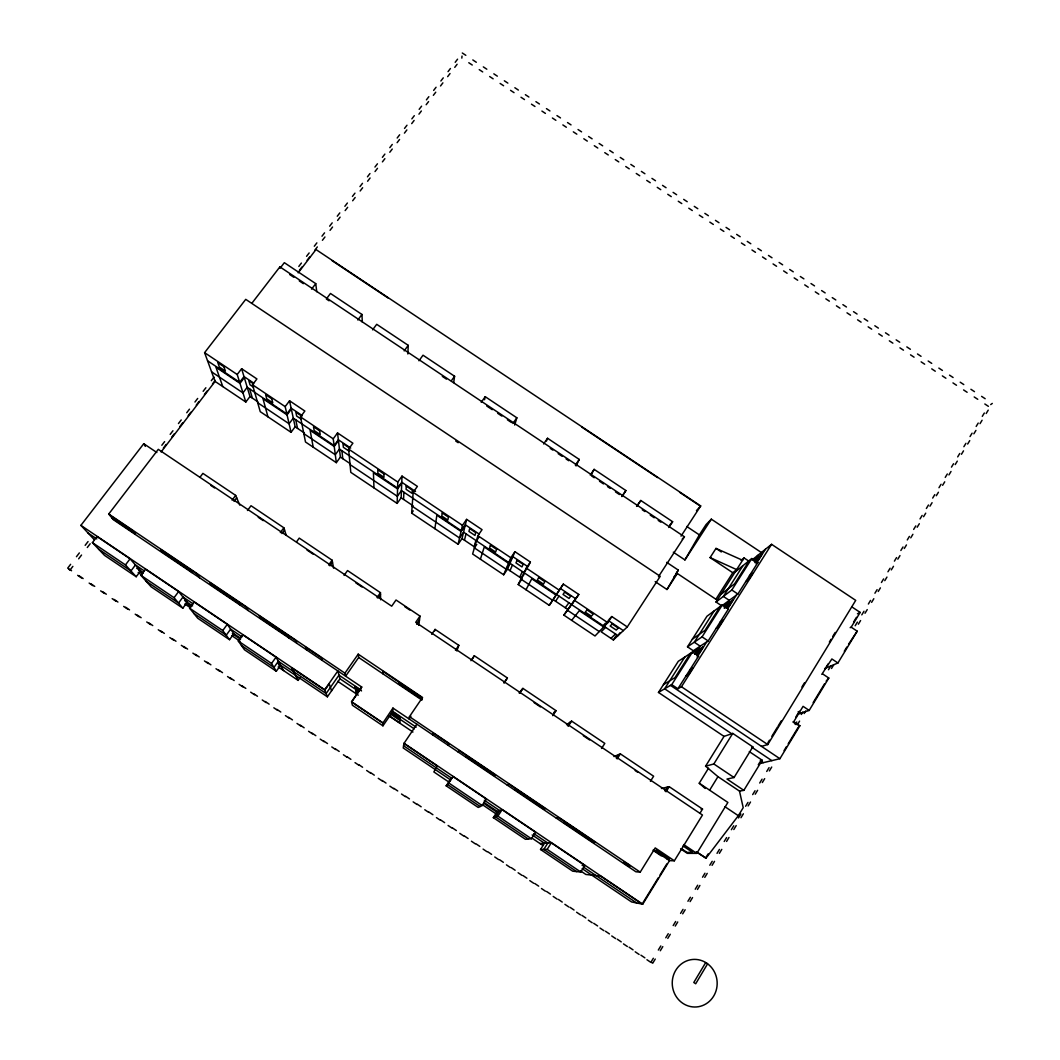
<?xml version="1.0" encoding="UTF-8"?>
<svg xmlns="http://www.w3.org/2000/svg" width="1060" height="1060" viewBox="0 0 1060 1060"><rect width="100%" height="100%" fill="white"/><g stroke="black" fill="none" stroke-linecap="round" stroke-linejoin="round"><path stroke-width="1.5" d="M289.552 400.786L295.144 426.783L291.049 432.308L285.18 406.629L289.552 400.786L304.856 411.042L300.51 416.898L305.492 441.993L336.325 462.663L333.238 438.813L337.544 432.93L352.887 443.199L348.594 449.095L350.794 472.349L397.142 503.407L397.778 482.035L402.018 476.099L417.388 486.381L413.161 492.343L411.651 513.133L458.106 544.257L462.027 538.586L466.638 519.36L482.048 529.669L477.888 535.684L472.627 553.996L503.659 574.785L507.541 569.074L514.948 551.703L530.384 562.038L528.026 566.795L512.841 556.633L508.522 563.218L484.274 546.973L480.392 559.19M397.142 503.407L401.144 497.789L402.018 476.099M361.738 687.039L351.562 701.72L352.384 705.231L382.938 725.822L392.796 711.419L392.942 708.067L635.92 871.784L640.213 872.128L655.212 847.907L674.359 860.786L702.462 815.021L415.719 622.326L420.012 616.112L396.016 600L391.697 606.188L158.284 449.347L108.73 514.034L113.393 519.718L361.738 687.039L351.642 702.064L382.859 723.106L392.942 708.067M407.861 354L408.233 345.335L376.711 324.32L372.603 329.845M403.555 499.406L403.9 492.224M398.573 684.349L398.732 682.004M461.829 58.114L462.014 56.074M418.713 625.374L420.012 616.112M453.693 382.607L454.594 376.26L423.019 355.206L418.965 360.784M434.865 528.688L436.866 515.213L461.06 531.431L465.154 525.535M358.2 654.152L358.677 657.491L345.626 676.187L344.924 673.166L358.2 654.152L422.516 697.453L409.451 716.639L409.067 718.932L410.909 716.242M434.759 630.899L435.09 629.388L458.821 645.341L456.847 650.999M484.552 399.726L485.215 396.692L516.856 417.799L514.683 425.033M458.106 544.257L462.465 525.349L466.638 519.36M464.452 540.202L466.029 533.842M546.47 441.026L547.543 438.27L579.25 459.43L576.044 465.976M432.599 734.792L433.235 733.136L449.095 743.815L448.234 745.326M503.659 574.785L510.827 557.745L514.948 551.703M509.966 570.691L512.483 564.953M504.07 682.945L507.395 677.963L474.31 655.742L472.058 659.545M519.665 577.197L522.368 571.578M245.827 402.018L237.215 374.511L241.627 368.708L249.988 396.533L245.827 402.018L215.087 381.415L204.593 352.662L245.734 299.357L660.221 576.322L627.295 626.924L611.805 616.549L607.804 622.684L595.005 635.987L563.867 615.131L578.8 594.448L563.337 584.1L549.292 605.353L518.221 584.537L526.277 568.094L530.384 562.038M525.985 589.744L531.775 578.8L556.063 595.058M591.361 474.456L594.13 469.355L625.904 490.542L621.915 496.583M673.312 552.18L684.919 559.932L699.362 534.889L706.053 524.581L711.326 519.161L761.915 552.883M655.173 581.622L666.978 589.519L678.32 570.108L666.687 562.343M707.59 963.831L695.691 983.773L693.797 982.487L705.695 962.56M795.663 717.342L799.372 711.247M825.25 668.674L828.165 663.878M853.578 622.061L856.44 617.344M821.778 674.385L831.875 658.962L837.917 662.99L857.196 631.19L851.18 627.175L850.173 627.666M851.18 627.175L860.163 612.415L852.16 607.088M696.314 851.922L706 858.149L738.33 815.71L743.206 807.68L739.496 791.104L717.965 776.662L705.576 766.194L724.02 736.395L732.725 733.401L752.825 746.876L734.063 777.523L727.001 779.047L743.842 790.349L762.193 760.245L749.301 751.606M653.344 958.253L650.84 962.374L646.931 959.724M658.326 950.038L660.817 945.944M665.773 937.769L668.25 933.688M673.193 925.552L675.657 921.485M680.573 913.389L683.024 909.347M687.927 901.278L690.378 897.25M695.254 889.221L697.679 885.206M702.542 877.216L704.953 873.215M709.789 865.251L712.201 861.29M717.024 853.353L719.422 849.404M724.205 841.508L726.603 837.572M731.374 829.702L733.758 825.78M738.502 817.962L740.874 814.053M745.604 806.262L747.962 802.38M752.679 794.616L755.025 790.747M759.715 783.022L762.047 779.166M766.724 771.468L769.056 767.639M795.225 724.523L796.749 722.006M801.32 714.48L802.844 711.976M828.483 669.734L830.722 666.038M855.181 625.745L857.394 622.114M861.793 614.866L863.993 611.249M868.365 604.028L870.551 600.424M874.924 593.229L877.097 589.651M881.443 582.483L883.616 578.906M887.949 571.777L890.108 568.226M894.415 561.124L896.561 557.573M900.854 550.498L903.001 546.973M907.28 539.938L909.414 536.413M913.667 529.404L915.8 525.906M920.04 518.91L922.147 515.425M926.374 508.469L928.481 504.997M932.694 498.067L934.788 494.609M938.974 487.706L941.068 484.274M945.242 477.397L947.322 473.966M951.482 467.115L953.549 463.71M957.697 456.886L959.75 453.481M963.871 446.697L965.938 443.305M970.046 436.548L972.086 433.169M976.18 426.425L978.221 423.072M982.289 416.355L984.329 413.016M655.265 959.022L652.748 963.169L651.98 962.851M660.287 950.754L662.792 946.62M667.787 938.391L670.278 934.271M675.246 926.082L677.724 921.988M682.68 913.826L685.158 909.758M690.087 901.623L692.538 897.568M697.453 889.486L699.892 885.444M704.781 877.388L707.219 873.374M712.081 865.344L714.519 861.343M719.356 853.366L721.78 849.378M726.603 841.428L729.002 837.466M733.812 829.543L736.197 825.594M740.98 817.724L743.365 813.788M748.121 805.944L750.506 802.022M755.237 794.205L757.608 790.31M762.326 782.532L764.684 778.649M769.374 770.912L771.72 767.042M797.279 724.894L799.585 721.105M804.182 713.526L805.719 710.995M831.504 668.489L833.756 664.766M858.362 624.207L860.587 620.55M865.013 613.25L867.226 609.619M871.625 602.345L873.824 598.715M878.223 591.48L880.409 587.876M884.782 580.668L886.955 577.077M891.314 569.896L893.487 566.318M897.82 559.163L899.98 555.599M904.299 548.484L906.459 544.933M910.752 537.844L912.899 534.306M917.178 527.244L919.325 523.733M923.578 516.697L925.711 513.186M929.965 506.19L932.071 502.692M936.311 495.722L938.418 492.251M942.631 485.294L944.725 481.836M948.925 474.92L951.019 471.475M955.192 464.585L957.286 461.14M961.447 454.289L963.513 450.858M967.661 444.034L969.728 440.629M973.862 433.818L975.915 430.426M980.023 423.642L982.077 420.264M986.171 413.519L988.212 410.154M784.042 750.652L786.533 746.545M788.189 743.815L798.14 727.385M813.153 702.621L824.561 683.806M826.19 681.116L828.801 678.042L822.745 673.988M844.303 651.251L846.834 647.05M848.53 644.255L857.196 631.19M760.232 763.399L779.908 758.708L799.889 725.742L793.781 721.648L803.082 706.344L809.178 710.425L828.801 678.042M767.877 742.808L769.467 740.198M771.865 736.276L777.43 727.147M778.199 725.901L781.233 720.906M801.89 687.052L804.447 682.865M829.357 642.042L831.027 639.299M832.696 636.557L835.214 632.436M761.478 746.359L767.758 744.571L855.712 600.371L771.587 544.323L752.096 559.932M758.284 764.777L759.98 761.981M705.549 858.136L708.133 853.896M680.626 848.835L687.331 853.353L696.791 853.379L727.889 802.447L699.242 783.207L708.53 768.182M582.165 868.644L631.548 901.941L642.718 904.206L669.496 860.654L674.359 860.786M700.17 812.914L702.528 809.072L669.218 786.692L661.466 788.494M709.59 790.256L717.965 776.662M642.969 902.709L658.3 877.786M660.009 875.017L666.819 863.94M705.576 766.194L713.844 763.969L732.725 733.401M664.925 790.932L667.297 787.143M666.051 791.793L669.218 786.692M650.429 781.299L653.622 776.212L620.365 753.872L613.952 756.575M544.509 843.256L540.534 849.484L572.731 871.201L580.761 872.022L584.881 865.49L551.319 842.859L544.509 843.256L532.186 834.949M706.728 641.896L697.175 656.988L698.567 656.113L692.445 652.019L678.281 661.308L658.459 692.445L724.02 736.395M727.796 608.652L736.329 595.177M765.413 549.265L756.191 563.827L757.821 562.555L751.805 558.54L735.163 571.936M658.459 692.445L671.749 684.628L677.896 688.748L698.567 656.113M708.159 640.956L728.458 608.917L722.39 604.862L706.967 616.244L687.49 646.838L693.306 650.734L708.159 640.956L702.064 636.875L687.49 646.838M748.651 561.005L744.067 557.957L716.017 602.014L721.794 605.87L737.879 594.037L757.821 562.555M677.896 688.748L681.447 686.747L771.587 544.323M684.866 656.988L664.633 688.801L731.705 733.758M714.149 610.944L694.274 642.214L700.223 646.189L695.095 654.258M742.914 565.709L723.384 596.422L729.28 600.357L724.245 608.294M690.404 653.357L674.995 677.618L663.441 684.628M720.164 606.505L705.033 630.329L692.379 639.154M749.407 560.475L734.54 583.875L720.826 594.461M671.749 684.628L693.306 650.734M702.064 636.875L722.39 604.862M716.017 602.014L731.837 589.996L751.805 558.54M694.856 654.02L697.983 649.091L691.783 653.145M724.378 607.459L727.014 603.325L723.649 605.777M753.819 561.058L755.542 558.342L753.13 560.263M754.548 560.528L757.834 555.334M716.163 598.82L732.778 572.731L736.66 569.604L710.094 557.6L716.003 548.404L742.583 560.276M616.377 758.311L618.775 754.548M617.145 758.933L620.365 753.872M601.563 748.453L604.796 743.404L571.605 721.105L566.53 724.709M540.534 849.484L547.172 849.351L551.319 842.859M531.431 838.751L535.605 832.259L502.109 809.681L497.339 811.443L493.311 817.631L525.455 839.308L531.431 838.751L497.908 816.134L493.311 817.631M666.978 589.519L677.353 573.5L717.222 600.132M567.908 725.742L570.346 722.006M568.332 726.126L571.605 721.105M675.803 574.003L678.32 570.108M684.919 559.932L711.326 519.161M497.908 816.134L502.109 809.681M605.605 627.321L601.219 631.826L613.382 639.975L616.045 635.881M681.037 536.135L700.7 505.951L315.986 249.55L298.165 272.844M619.795 632.899L618.006 635.642L571.671 604.677L575.646 598.688L560.448 588.499M658.459 576.68L684.429 536.784L279.893 266.868L252.002 303.107M552.777 715.672L556.049 710.664L522.911 688.39L519.188 692.896M482.194 805.534L486.421 799.094L452.978 776.556L446.167 785.831L478.245 807.468L482.194 805.534L448.725 782.956L446.167 785.831M607.327 621.624L603.683 626.963L579.356 610.666L571.658 620.338M668.833 527.496L672.623 521.706L640.797 500.479L636.57 506.362M563.867 615.131L578.8 594.448M636.981 506.243L640.797 500.479M521.984 689.517L519.519 693.227L522.911 688.39M448.725 782.956L452.978 776.556M549.292 605.353L563.337 584.1M622.061 496.292L625.904 490.542M555.559 601.232L559.004 596.117M470.971 660.698L474.31 655.742M416.885 724.205L403.94 743.484L437.316 765.996L433.845 771.932L448.433 781.763L449.692 780.319M523.998 572.745L527.217 567.988M590.261 475.079L594.13 469.355M524.051 574.401L520.897 579.065L552.605 600.318M518.221 584.537L521.308 579.952M455.455 650.27L458.821 645.341M575.368 465.141L579.25 459.43M431.698 634.304L435.09 629.388M416.925 623.717L419.468 620.047M416.858 624.234L419.389 620.577M478.855 537.327L476.404 540.878L508.8 562.568M543.621 443.954L547.543 438.27M476.775 544.429L474.376 547.901L506.044 569.114L510.006 563.297L571.38 604.412L567.484 610.282L599.258 631.561M504.096 682.746L507.395 677.963M327.381 696.817L339.968 678.797L337.849 670.94L324.678 689.755L327.381 696.817L277.919 663.467M512.894 423.457L516.856 417.799M377.029 597.575L380.46 592.686L347.534 570.558L344.076 575.421M377.943 598.092L380.5 594.448M411.651 513.133L413.241 510.88M278.157 666.925L298.112 680.387L300.006 677.698M481.227 402.323L485.215 396.692M458.052 751.938L459.046 750.533L495.563 775.125L494.556 775.84L466.241 756.774M276.302 671.245L271.546 663.454L275.998 657.213L242.819 634.834L238.328 641.048L244.449 649.753L276.302 671.245L280.569 665.256L275.998 657.213M401.74 483.068L397.579 488.899L373.425 472.733L373.968 487.878M328.64 565.046L332.111 560.197L299.238 538.109L296.615 541.74M329.885 565.801L332.482 562.184M451.375 380.752L454.594 376.26M229.53 639.697L233.836 633.734L227.277 624.353L194.139 602.014L189.594 608.188L197.716 618.245L229.53 639.697L222.759 630.554L189.594 608.188M222.759 630.554L227.277 624.353M280.33 532.584L283.841 527.774L251.021 505.726L247.483 510.509M281.92 533.564L284.544 529.974M336.325 462.663L340.392 457.085L337.544 432.93M565.271 607.738L568.902 602.756M338.458 440.695L334.231 446.472L310.143 430.333L313.19 447.161M404.165 350.9L408.233 345.335M182.823 608.188L187.183 602.279L178.623 591.559L145.551 569.26L140.953 575.381L151.076 586.776L182.823 608.188L174.065 597.707L140.953 575.381M174.065 597.707L178.623 591.559M232.1 500.174L235.651 495.391L202.897 473.383L200.207 476.96M234.035 501.38L236.685 497.816M291.341 409.147L287.061 414.884L263.012 398.772L267.941 416.832M357.829 319.988L361.95 314.462L330.481 293.474L327.156 297.873M136.197 576.746L140.622 570.876L130.062 558.819L97.056 536.559L92.405 542.627L104.503 555.361L136.197 576.746L125.451 564.927L92.405 542.627M291.049 432.308L260.256 411.677L252.519 384.753L256.918 378.937L241.627 368.708M125.451 564.927L130.062 558.819M244.317 377.651L239.984 383.349L215.975 367.264L222.772 386.569M311.574 289.128L315.748 283.643L284.332 262.681L280.131 268.14L279.893 266.868M70.622 564.317L67.707 568.133L71.563 570.744M76.453 556.712L79.354 552.923M85.158 545.343L88.046 541.567M161.835 445.266L164.618 441.623M170.17 434.375L172.939 430.757M178.464 423.55L181.22 419.945M186.732 412.751L189.475 409.173M194.96 402.018L197.69 398.441M203.149 391.312L205.878 387.761M211.311 380.673L214.027 377.121M298.814 266.444L301.398 263.065M306.565 256.321L309.149 252.942M314.29 246.238L316.86 242.886M321.988 236.194L324.546 232.856M329.647 226.191L332.191 222.865M337.265 216.227L339.809 212.914M344.871 206.316L347.389 203.016M352.437 196.431L354.954 193.159M359.976 186.6L362.48 183.327M367.475 176.808L369.966 173.548M374.949 167.043L377.44 163.81M382.395 157.331L384.873 154.097M389.802 147.658L392.266 144.438M397.182 138.012L399.647 134.805M404.536 128.419L406.987 125.226M411.863 118.853L414.301 115.672M419.164 109.339L421.589 106.172M426.425 99.852L428.836 96.698M433.659 90.405L436.058 87.264M440.867 80.997L443.266 77.87M448.035 71.63L450.434 68.516M455.19 62.302L457.562 59.188M72.875 566.371L69.973 570.148L69.072 569.352M78.652 558.819L81.54 555.042M87.291 547.517L90.166 543.767M163.386 448.089L166.155 444.471M171.667 437.276L174.423 433.686M179.909 426.504L182.638 422.927M188.11 415.785L190.84 412.221M196.272 405.119L198.989 401.568M204.408 394.479L207.111 390.954M212.517 383.906L215.206 380.381M299.397 270.366L301.967 267.001M307.108 260.296L309.666 256.957M314.78 250.279L317.324 246.94M322.412 240.289L324.956 236.976M330.018 230.351L332.548 227.039M337.597 220.453L340.114 217.154M345.149 210.582L347.654 207.31M352.662 200.764L355.166 197.505M360.148 190.985L362.639 187.739M367.608 181.247L370.086 178M375.028 171.548L377.492 168.315M382.421 161.875L384.886 158.669M389.788 152.256L392.24 149.062M397.116 142.676L399.554 139.483M404.43 133.123L406.854 129.956M411.704 123.622L414.115 120.456M418.952 114.149L421.363 110.995M426.173 104.715L428.571 101.588M433.354 95.32L435.74 92.207M440.523 85.966L442.894 82.852M447.651 76.651L450.023 73.551M454.753 67.363L457.112 64.276M161.107 451.971L215.087 381.415M94.128 539.514L80.891 525.376L143.749 443.716L156.84 452.514M465.87 757.211L466.983 755.873M669.761 525.018L672.623 521.706M696.447 510.642L700.7 505.951M682.216 539.116L684.429 536.784M603.114 625.665L605.379 623.307M609.049 619.451L611.805 616.549M674.12 576.6L677.353 573.5M610.944 638.345L615.529 633.973M613.382 639.975L627.295 626.924M553.731 712.598L556.049 710.664M741.099 560.395L744.067 557.957M749.433 575.792L752.666 573.327L748.903 579.277L745.697 581.688M990.716 404.589L992.292 403.423M719.926 622.392L722.92 620.312L719.091 626.38L716.123 628.394M689.874 669.827L692.63 668.171L688.722 674.346L686.005 675.949M507.117 784.996L508.8 784.055L545.383 808.701L543.913 809.098L515.544 789.991M857.447 613.78L860.163 612.415M514.948 790.283L516.75 789.408M824.64 668.568L837.917 662.99M797.517 714.334L809.178 710.425M798.975 726.021L799.889 725.742M752.825 746.876L751.752 747.194L771.826 760.643M762.193 760.245L760.298 760.709L763.24 762.683M556.261 818.108L558.646 817.631L595.283 842.316L593.348 842.408L564.94 823.262M739.496 791.104L743.842 790.349M564.119 823.408L566.596 822.997M701.097 809.27L702.528 809.072M539.99 843.521L543.131 843.336M664.911 855.778L661.069 855.738L653.225 850.451L656.962 850.425L669.682 858.997L667.071 858.931M582.086 865.304L584.881 865.49M462.306 53L465.817 55.319M472.813 59.943L476.311 62.262M483.32 66.886L486.818 69.205M493.827 73.842L497.339 76.161M504.348 80.785L507.846 83.104M514.855 87.742L518.366 90.06M525.376 94.698L528.887 97.016M535.909 101.667L539.421 103.986M546.443 108.624L549.941 110.942M556.964 115.593L560.488 117.912M567.511 122.562L571.022 124.881M578.044 129.532L581.569 131.851M588.591 136.501L592.116 138.82M599.139 143.471L602.663 145.803M609.699 150.454L613.21 152.786M620.259 157.436L623.77 159.755M630.819 164.419L634.344 166.751M641.38 171.402L644.904 173.734M651.953 178.398L655.477 180.717M662.526 185.381L666.051 187.713M673.1 192.377L676.625 194.709M683.687 199.373L687.211 201.705M694.274 206.369L697.798 208.701M704.86 213.378L708.385 215.71M715.447 220.374L718.985 222.719M726.047 227.383L729.585 229.728M736.647 234.393L740.185 236.738M747.26 241.402L750.798 243.747M757.86 248.424L761.398 250.756M768.473 255.447L772.011 257.779M779.1 262.456L782.638 264.801M789.713 269.478L793.264 271.824M800.34 276.514L803.891 278.846M810.979 283.537L814.517 285.882M821.606 290.572L825.157 292.918M832.246 297.608L835.797 299.953M842.885 304.644L846.437 306.989M853.525 311.68L857.076 314.025M864.178 318.715L867.729 321.074M874.831 325.764L878.382 328.11M885.497 332.813L889.048 335.159M896.15 339.863L899.715 342.208M906.817 346.911L910.381 349.27M917.496 353.974L921.047 356.319M928.163 361.023L931.727 363.381M938.842 368.085L942.406 370.443M949.521 375.147L953.086 377.506M960.214 382.209L963.779 384.568M970.907 389.285L974.471 391.643M981.6 396.36L985.164 398.719M468.785 62.726L472.257 65.018M479.226 69.615L482.697 71.921M489.667 76.532L493.138 78.824M500.108 83.435L503.593 85.741M510.562 90.339L514.034 92.644M521.003 97.255L524.488 99.56M531.471 104.172L534.956 106.477M541.925 111.088L545.41 113.393M552.392 118.004L555.877 120.31M562.86 124.934L566.345 127.24M573.327 131.851L576.825 134.169M583.808 138.78L587.306 141.099M594.289 145.71L597.787 148.029M604.77 152.653L608.268 154.959M615.264 159.583L618.762 161.902M625.758 166.526L629.256 168.832M636.252 173.469L639.75 175.774M646.746 180.412L650.244 182.718M657.253 187.355L660.751 189.674M667.76 194.298L671.258 196.617M678.267 201.254L681.779 203.573M688.788 208.21L692.286 210.529M699.308 215.167L702.806 217.485M709.829 222.123L713.34 224.442M720.363 229.093L723.861 231.411M730.883 236.049L734.394 238.368M741.43 243.018L744.942 245.337M751.964 249.988L755.475 252.306M762.511 256.957L766.022 259.289M773.058 263.94L776.569 266.259M783.605 270.909L787.129 273.241M794.165 277.892L797.676 280.224M804.726 284.875L808.237 287.207M815.286 291.858L818.81 294.19M825.846 298.854L829.37 301.173M836.419 305.837L839.944 308.168M846.993 312.832L850.517 315.165M857.58 319.828L861.104 322.16M868.153 326.825L871.691 329.156M878.74 333.834L882.278 336.166M889.34 340.83L892.865 343.162M899.927 347.839L903.465 350.171M910.527 354.848L914.064 357.18M921.14 361.858L924.664 364.203M931.74 368.88L935.278 371.212M942.353 375.889L945.891 378.234M952.966 382.912L956.504 385.257M963.58 389.934L967.131 392.279M974.206 396.957L977.757 399.302M984.833 403.992L988.384 406.325M331.952 260.575L388.185 298.059M581.861 427.14L657.544 477.57M679.619 492.291L698.58 504.931M686.747 526.475L699.362 534.889M716.003 548.404L721.33 551.955M289.698 274.527L293.805 277.269M299.278 280.913L303.372 283.656M326.334 298.973L329.077 300.801M442.325 376.366L446.445 379.122M486.725 405.993L492.238 409.677M497.75 413.347L501.883 416.103M507.382 419.786L511.516 422.542M550.233 448.367L552.87 450.129M558.169 453.667L562.131 456.317M566.106 458.953L568.743 460.729M591.586 475.953L594.236 477.729M599.536 481.267L603.511 483.917M607.486 486.567L610.136 488.342M615.436 491.867L619.411 494.53M642.28 509.794L644.944 511.556M650.244 515.107L654.232 517.757M658.207 520.42L660.87 522.183M710.094 557.6L732.778 572.731M731.837 589.996L737.879 594.037M455.76 441.066L458.185 442.696M798.167 711.724L800.565 713.314M792.867 721.939L796.537 724.391M253.565 383.005L243.999 376.591L239.653 382.302L207.575 360.811M302.087 415.493L291.129 408.166L286.849 413.917L254.705 392.385M350.701 448.049L338.352 439.781L334.112 445.571L293.289 418.143L289.102 423.775L257.686 402.734M415.52 491.456L401.767 482.247L397.593 488.09L339.438 449.056L335.305 454.727L303.836 433.646M479.226 534.107L465.327 524.806L461.233 530.716L412.738 498.226M608.122 620.418L623.359 630.62M253.618 383.879L248.808 380.659L250.027 384.807L253.592 387.205M301.861 416.196L295.859 412.168L296.654 416.037L301.424 419.23M204.593 352.662L237.215 374.511M252.519 384.753L285.18 406.629M300.51 416.898L333.238 438.813M348.594 449.095L397.778 482.035M413.161 492.343L462.465 525.349M477.888 535.684L510.827 557.745M526.277 568.094L559.269 590.182M574.758 600.543L607.804 622.684M349.336 451.322L343.36 447.32L342.976 443.716L348.992 447.757L349.217 450.129M254.559 392.2L247.205 387.284L242.965 392.876L211.602 371.861M412.525 498.001L401.435 490.581L397.354 496.305L350.065 464.625M249.988 396.533L257.871 401.806M295.144 426.783L304.419 432.997M340.392 457.085L350.025 463.551M401.144 497.789L413.214 505.885M462.027 538.586L474.125 546.682L475.913 540.467L463.565 532.2L459.55 537.976L412.154 506.216M507.541 569.074L522.09 578.813M553.135 599.615L567.696 609.367M681.447 686.747L767.758 744.571M670.463 685.37L779.908 758.708M713.844 763.969L734.063 777.523M724.934 806.713L738.33 815.71M404.827 606.704L409.822 610.057M210.847 485.427L214.57 487.931M258.256 517.28L263.224 520.619M306.976 550.021L313.203 554.208M355.789 582.828L362.03 587.015M534.121 702.661L540.401 706.887M583.331 735.733L589.625 739.96M635.152 770.554L637.683 772.25M696.751 851.922L706 858.149M683.673 844.555L696.791 853.379M683.038 845.946L692.604 852.372L686.946 852.372L681.58 848.769M653.371 849.789L669.496 860.654M398.626 683.567L422.065 699.362M358.677 657.491L421.906 700.064L422.397 697.93L382.965 671.391L383.018 673.882M108.73 514.034L344.924 673.166M409.451 716.639L640.213 872.128M109.591 515.081L133.096 530.914L135.428 533.882L112.135 518.181M190.906 571.247L162.895 552.379L160.815 549.597L196.935 573.924L199.545 577.766M239.719 604.147L211.669 585.239L210.039 582.761L246.225 607.142L248.159 610.52M288.625 637.1L260.522 618.165L259.342 615.979L295.594 640.399L296.853 643.327M360.943 689.954L338.975 675.154L326.122 693.545L278.329 661.321L273.97 667.442L241.455 645.5M392.796 711.419L416.183 727.173M361.526 690.921L354.835 686.403L355.219 688.364L359.3 691.12M392.333 711.671L400.362 717.09L400.203 718.68L392.028 713.168M339.968 678.797L358.863 691.531M391.272 713.367L414.235 728.843M358.333 692.418L355.643 690.603L356.226 693.598M390.61 714.162L400.031 720.508L399.779 722.96L388.887 715.619M337.769 681.355L358.267 695.174M389.709 716.361L412.95 732.023M351.562 701.72L382.845 722.801L382.938 725.822M80.891 525.376L324.678 689.755M642.718 904.206L403.979 743.232L403.237 747.976L450.248 779.683M642.121 904.087L600.622 876.103L585.875 874.46L580.549 870.869M87.993 532.968L96.818 538.917M144.292 570.929L135.455 564.967L130.936 570.956L98.58 549.133M193.119 603.856L182.996 597.032L178.531 603.06L146.121 581.198M242.038 636.848L230.63 629.15L226.217 635.218L193.742 613.316M403.582 745.776L451.587 778.146L447.413 784.426L480.18 806.528M484.314 800.221L499.671 810.582L495.55 816.889L528.383 839.03M533.75 833.558L547.848 843.058L543.78 849.418L576.667 871.598M583.265 866.947L636.716 903.001M136.66 568.2L143.312 572.692M184.546 600.503L192.602 605.923M233.836 633.734L240.62 638.305M483.665 802.221L497.339 811.443M138.873 570.704L142.769 573.327M186.202 602.623L190.906 606.943M232.352 633.747L240.54 639.273M278.767 665.044L281.496 666.886L283.603 670.596M483.532 803.135L497.06 812.265M138.171 572.506L142.226 575.249M184.851 603.988L190.204 607.605M231.862 635.695L240.024 641.207M482.167 804.513L497.021 814.53M532.014 838.129L542.707 845.35M238.328 641.048L271.546 663.454M547.172 849.351L580.761 872.022M79.288 575.951L83.144 578.561M90.868 583.782L94.737 586.379M102.462 591.599L106.331 594.209M114.056 599.43L117.925 602.04M125.663 607.261L129.532 609.871M137.27 615.105L141.139 617.715M148.877 622.935L152.746 625.559M160.484 630.779L164.366 633.403M172.104 638.624L175.986 641.247M183.738 646.481L187.607 649.091M195.358 654.325L199.24 656.948M207.005 662.182L210.874 664.805M218.638 670.039L222.52 672.663M230.285 677.91L234.167 680.533M241.932 685.767L245.814 688.39M253.578 693.637L257.474 696.261M265.238 701.508L269.134 704.145M276.912 709.392L280.794 712.015M288.572 717.275L292.467 719.899M300.245 725.146L304.14 727.783M311.931 733.043L315.827 735.667M323.618 740.927L327.514 743.55M335.305 748.824L339.2 751.447M346.991 756.707L350.886 759.344M358.691 764.618L362.586 767.241M370.391 772.515L374.299 775.151M382.103 780.425L386.012 783.062M393.817 788.322L397.725 790.959M405.529 796.245L409.438 798.882M417.256 804.156L421.165 806.792M428.982 812.079L432.891 814.716M440.721 820.003L444.63 822.639M452.448 827.926L456.37 830.563M464.2 835.85L468.109 838.5M475.94 843.787L479.862 846.423M487.693 851.723L491.615 854.36M499.459 859.66L503.367 862.31M511.212 867.597L515.133 870.247M522.977 875.547L526.899 878.197M534.757 883.497L538.679 886.147M546.536 891.447L550.458 894.097M558.315 899.397L562.237 902.06M570.094 907.36L574.03 910.01M581.887 915.323L585.822 917.973M593.693 923.287L597.628 925.95M605.499 931.263L609.434 933.913M617.304 939.226L621.24 941.889M629.11 947.203L633.045 949.866M640.929 955.179L644.864 957.842M77.645 575.328L81.474 577.912M89.146 583.093L92.975 585.69M100.647 590.87L104.489 593.454M112.161 598.635L116.004 601.232M123.675 606.413L127.518 609.01M135.203 614.191L139.046 616.788M146.73 621.981L150.573 624.578M158.258 629.759L162.101 632.356M169.799 637.55L173.641 640.147M181.34 645.341L185.182 647.938M192.88 653.145L196.723 655.742M204.434 660.937L208.277 663.547M215.988 668.741L219.831 671.338M227.542 676.545L231.398 679.155M239.109 684.362L242.965 686.96M250.677 692.167L254.532 694.777M262.257 699.984L266.113 702.594M273.838 707.802L277.694 710.412M285.418 715.619L289.274 718.229M296.999 723.45L300.868 726.06M308.592 731.281L312.462 733.891M320.2 739.112L324.069 741.722M331.793 746.942L335.662 749.553M343.413 754.786L347.283 757.396M355.02 762.63L358.889 765.24M366.641 770.474L370.51 773.085M378.261 778.318L382.13 780.928M389.894 786.162L393.764 788.786M401.515 794.019L405.397 796.643M413.161 801.877L417.044 804.5M424.795 809.747L428.677 812.357M436.442 817.604L440.324 820.228M448.102 825.475L451.984 828.098M459.762 833.346L463.644 835.969M471.422 841.216L475.304 843.84M483.082 849.1L486.977 851.723M494.755 856.983L498.65 859.607M506.428 864.867L510.324 867.491M518.115 872.751L522.01 875.374M529.801 880.635L533.697 883.271M541.488 888.532L545.383 891.168M553.188 896.429L557.083 899.065M564.887 904.326L568.783 906.962M576.587 912.236L580.496 914.873M588.3 920.146L592.209 922.783M600.013 928.056L603.922 930.693M611.739 935.967L615.648 938.603M623.466 943.89L627.374 946.527M635.192 951.801L639.1 954.451M699.242 783.207L705.192 788.468M189.077 568.637L191.794 572.546M238.354 601.828L240.395 605.286M143.749 443.716L145.339 446.379M298.112 680.387L291.566 667.721L324.824 690.139L329.209 683.859L331.581 690.802M287.71 635.086L289.075 638.08M235.651 495.391L239.785 505.13M306.618 649.899L305.492 647.077L321.273 657.703L322.187 660.393M283.841 527.774L286.226 535.3M249.656 388.914L252.386 398.136M295.74 419.786L297.555 428.399M332.111 560.197L333.608 568.173M315.748 283.643L316.755 291.725M341.903 450.712L342.791 458.702M361.95 314.462L362.308 322.121M380.46 592.686L380.633 599.788M406.258 486.103L406.086 489.336L412.075 493.337L412.3 490.144L406.258 486.103M442.258 512.96L441.768 516.008L447.85 520.089L448.406 517.081L442.258 512.96M469.699 528.582L468.957 531.431L474.959 535.446L475.741 532.624L469.699 528.582M490.435 545.224L489.508 547.98L495.616 552.075L496.597 549.345L490.435 545.224M517.108 560.329L515.955 562.913L521.971 566.928L523.163 564.384L517.108 560.329M538.705 577.554L537.341 580.019L543.449 584.113L544.866 581.675L538.705 577.554M703.164 646.878L699.348 652.907L696.592 654.669L700.369 648.693L703.164 646.878M732.765 600.172L729.015 606.082L726.021 608.241L729.731 602.371L732.765 600.172M761.835 554.274L758.152 560.091L754.932 562.621L758.576 556.858L761.835 554.274M564.609 592.129L563.032 594.435L569.048 598.463L570.678 596.197L564.609 592.129M587.054 609.924L585.252 612.11L591.374 616.204L593.229 614.058L587.054 609.924M612.19 623.995L610.189 626.023L616.218 630.051L618.258 628.063L612.19 623.995M625.413 862.615L623.2 862.522L627.944 865.715L630.21 865.848L625.413 862.615M706.676 963.129L704.105 961.632A23.823 22.472 86.7 0 0 672.239 983.163A23.823 22.472 86.7 0 0 704.317 1004.801A23.823 22.472 86.7 0 0 709.047 964.971L706.676 963.129M223.938 366.747L217.843 362.666L219.354 367.051L225.396 371.093L223.938 366.747M271.744 398.772L265.636 394.678L266.723 398.772L272.778 402.826L271.744 398.772M319.63 430.837L313.508 426.743L314.171 430.546L320.226 434.613L319.63 430.837M383.945 473.913L377.81 469.805L377.89 473.224L383.972 477.305L383.945 473.913"/></g></svg>
